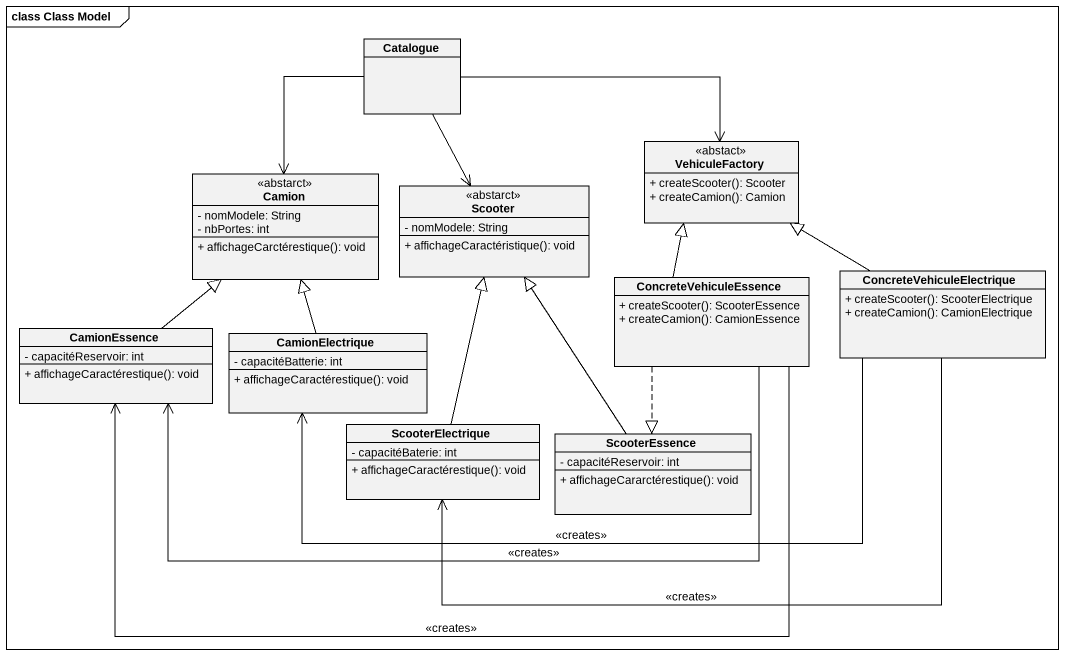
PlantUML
@startuml
mainframe class Class Model
hide circle
hide empty members
skinparam classAttributeIconSize 0
class Catalogue
class Camion <<abstarct>> {
  - nomModele: String
  - nbPortes: int
  + affichageCarctérestique(): void
}
class Scooter <<abstarct>> {
  - nomModele: String
  + affichageCaractéristique(): void
}
class VehiculeFactory <<abstact>> {
  + createScooter(): Scooter
  + createCamion(): Camion
}
class ConcreteVehiculeEssence {
  + createScooter(): ScooterEssence
  + createCamion(): CamionEssence
}
class ConcreteVehiculeElectrique {
  + createScooter(): ScooterElectrique
  + createCamion(): CamionElectrique
}
class CamionEssence {
  - capacitéReservoir: int
  + affichageCaractérestique(): void
}
class CamionElectrique {
  - capacitéBatterie: int
  + affichageCaractérestique(): void
}
class ScooterElectrique {
  - capacitéBaterie: int
  + affichageCaractérestique(): void
}
class ScooterEssence {
  - capacitéReservoir: int
  + affichageCararctérestique(): void
}
Catalogue --> Camion
Catalogue --> Scooter
Catalogue -right-> VehiculeFactory
ConcreteVehiculeEssence -up-|> VehiculeFactory
ConcreteVehiculeEssence -left-> CamionEssence : <<creates>>
ConcreteVehiculeEssence -left-> CamionEssence : <<creates>>
ConcreteVehiculeEssence ..|> ScooterEssence
ConcreteVehiculeElectrique -left-|> VehiculeFactory
ConcreteVehiculeElectrique -left-> CamionElectrique : <<creates>>
ConcreteVehiculeElectrique -left-> ScooterElectrique : <<creates>>
CamionEssence -up-|> Camion
CamionElectrique -up-|> Camion
ScooterElectrique -up-|> Scooter
ScooterEssence -up-|> Scooter
@enduml
